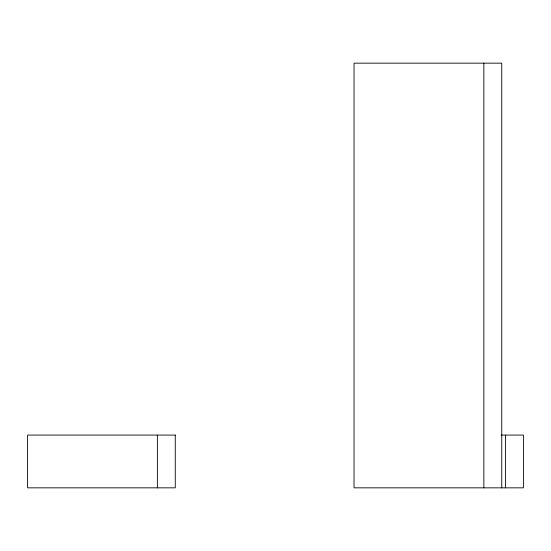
<?xml version="1.0" encoding="UTF-8"?>
<svg xmlns="http://www.w3.org/2000/svg" width="551" height="551" viewBox="0 0 551 551"><rect width="100%" height="100%" fill="white"/><g stroke="black" fill="none" stroke-linecap="round" stroke-linejoin="round"><path stroke-width="0.83" d="M501.258 435.083L523.45 435.083L523.45 487.842L354.031 487.842L354.031 63.158L501.747 63.158L501.747 487.842M505.556 435.083L505.556 487.842M483.854 63.158L483.854 487.842M157.372 435.083L157.372 487.842M175.266 435.083L27.55 435.083L27.55 487.842L175.266 487.842L175.266 435.083"/></g></svg>
